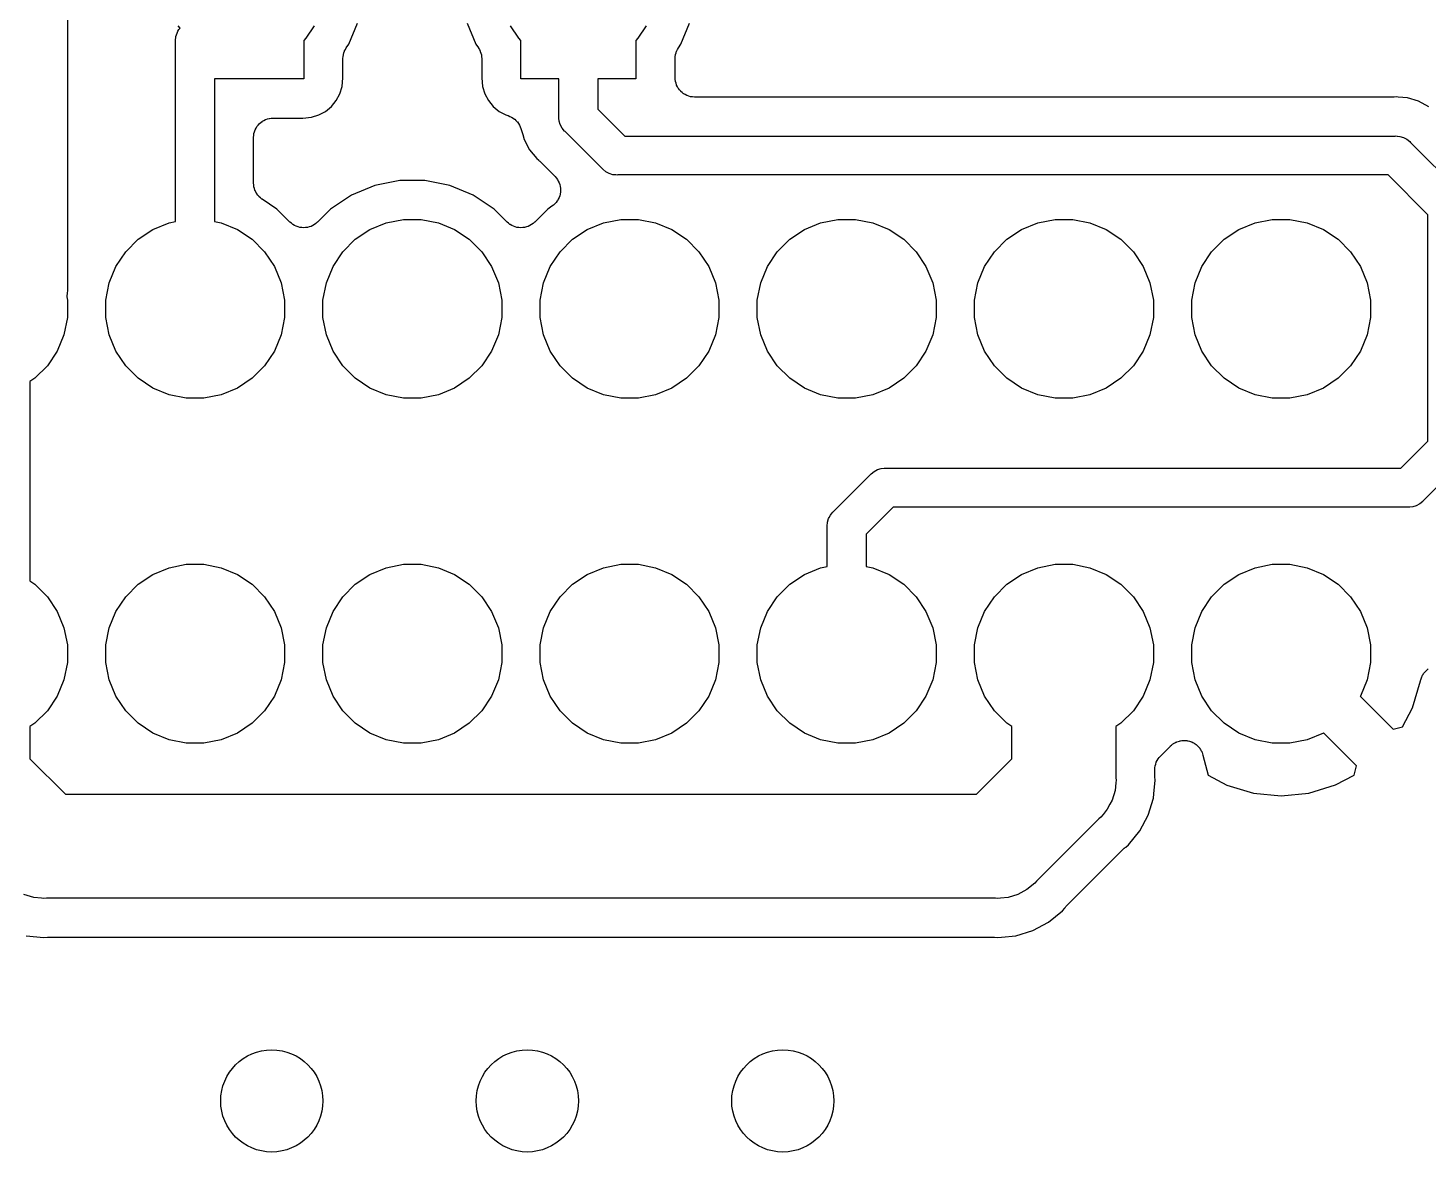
# Model space of a CAD drawing. Extents: x 0.48 to 2.43, y -7.79 to -4.85.
# Drawn here: x 1.3798 to 1.5955, y -7.5709 to -7.3977 of the extents above; entities that cross this region are included whole.
import ezdxf

# ---------------------------------------------------------------- set-up
doc = ezdxf.new("R2010")
doc.units = 0
doc.header["$MEASUREMENT"] = 0
doc.layers.add('BLACK', color=7, linetype='CONTINUOUS')

msp = doc.modelspace()

# ---------------------------------------------------------------- linework, layer by layer
at = {"layer": 'BLACK', "linetype": 'CONTINUOUS'}
for p, q in [((1.38583, -7.37215), (1.38583, -7.43803)), ((1.40256, -7.399), (1.40273, -7.39845)), ((1.40273, -7.39845), (1.40287, -7.39818)), ((1.40287, -7.39818), (1.40301, -7.39793)), ((1.40318, -7.39772), (1.40292, -7.39733)), ((1.40301, -7.39793), (1.40318, -7.39772)), ((1.42385, -7.39733), (1.42256, -7.39926)), ((1.42917, -7.40017), (1.43051, -7.39693)), ((1.44744, -7.39693), (1.44878, -7.40017)), ((1.45539, -7.39926), (1.4541, -7.39733)), ((1.47503, -7.39733), (1.47374, -7.39926)), ((1.48035, -7.40017), (1.48169, -7.39693)), ((1.4025, -7.39961), (1.40256, -7.39902)), ((1.40251, -7.39975), (1.4025, -7.39961)), ((1.40251, -7.42749), (1.40251, -7.39975)), ((1.40256, -7.39902), (1.40256, -7.399)), ((1.42256, -7.39926), (1.42224, -7.39958)), ((1.42224, -7.39958), (1.42224, -7.40551)), ((1.42853, -7.40122), (1.42866, -7.40098)), ((1.42866, -7.40098), (1.42879, -7.40073)), ((1.42879, -7.40073), (1.42917, -7.40017)), ((1.44878, -7.40017), (1.44916, -7.40073)), ((1.44916, -7.40073), (1.44916, -7.40074)), ((1.44916, -7.40074), (1.44916, -7.40074)), ((1.44916, -7.40074), (1.44916, -7.40074)), ((1.44916, -7.40074), (1.44918, -7.40077)), ((1.44918, -7.40077), (1.44931, -7.40101)), ((1.44931, -7.40101), (1.44944, -7.40126)), ((1.45571, -7.39958), (1.45539, -7.39926)), ((1.45571, -7.40551), (1.45571, -7.39958)), ((1.47374, -7.39926), (1.47343, -7.39958)), ((1.47343, -7.39958), (1.47343, -7.40551)), ((1.47971, -7.40122), (1.47984, -7.40098)), ((1.47984, -7.40098), (1.47997, -7.40073)), ((1.47997, -7.40073), (1.48035, -7.40017)), ((1.42829, -7.40236), (1.42832, -7.40208)), ((1.42829, -7.40239), (1.42829, -7.40236)), ((1.42829, -7.4024), (1.42829, -7.40239)), ((1.42829, -7.40239), (1.42829, -7.40239)), ((1.42829, -7.40239), (1.42829, -7.40239)), ((1.42829, -7.40536), (1.42829, -7.4024)), ((1.42832, -7.40208), (1.42835, -7.40181)), ((1.42835, -7.40178), (1.42844, -7.40151)), ((1.42835, -7.40179), (1.42835, -7.40178)), ((1.42835, -7.40181), (1.42835, -7.40179)), ((1.42844, -7.40151), (1.42852, -7.40125)), ((1.42852, -7.40125), (1.42853, -7.40123)), ((1.42853, -7.40123), (1.42853, -7.40122)), ((1.44944, -7.40126), (1.44944, -7.40127)), ((1.44944, -7.40127), (1.44945, -7.40129)), ((1.44945, -7.40129), (1.44953, -7.40155)), ((1.44953, -7.40155), (1.44961, -7.40182)), ((1.44961, -7.40182), (1.44961, -7.40183)), ((1.44961, -7.40183), (1.44961, -7.40185)), ((1.44961, -7.40185), (1.44964, -7.40212)), ((1.44964, -7.40212), (1.44967, -7.4024)), ((1.44967, -7.4024), (1.44967, -7.40536)), ((1.47947, -7.40236), (1.4795, -7.40208)), ((1.47947, -7.40239), (1.47947, -7.40236)), ((1.47947, -7.4024), (1.47947, -7.40239)), ((1.47947, -7.40239), (1.47947, -7.40239)), ((1.47947, -7.40239), (1.47947, -7.40239)), ((1.47947, -7.40532), (1.47947, -7.4024)), ((1.4795, -7.40208), (1.47953, -7.40181)), ((1.47953, -7.40178), (1.47962, -7.40151)), ((1.47953, -7.40179), (1.47953, -7.40178)), ((1.47953, -7.40181), (1.47953, -7.40179)), ((1.47962, -7.40151), (1.4797, -7.40125)), ((1.4797, -7.40125), (1.47971, -7.40123)), ((1.47971, -7.40123), (1.47971, -7.40122)), ((1.4795, -7.4056), (1.47947, -7.40532)), ((1.42224, -7.40551), (1.40851, -7.40551)), ((1.40851, -7.40551), (1.40851, -7.42749)), ((1.42781, -7.40782), (1.42816, -7.40669)), ((1.42816, -7.40669), (1.42829, -7.40536)), ((1.44967, -7.40536), (1.4498, -7.40669)), ((1.4498, -7.40669), (1.45014, -7.40782)), ((1.46157, -7.40551), (1.45571, -7.40551)), ((1.46157, -7.41127), (1.46157, -7.40551)), ((1.47343, -7.40551), (1.46757, -7.40551)), ((1.46757, -7.40551), (1.46757, -7.41017)), ((1.47952, -7.40588), (1.4795, -7.4056)), ((1.47952, -7.40589), (1.47952, -7.40588)), ((1.47953, -7.40591), (1.47952, -7.40589)), ((1.47961, -7.40618), (1.47953, -7.40591)), ((1.47969, -7.40645), (1.47961, -7.40618)), ((1.47969, -7.40646), (1.47969, -7.40645)), ((1.4797, -7.40647), (1.47969, -7.40646)), ((1.47983, -7.40672), (1.4797, -7.40647)), ((1.47996, -7.40697), (1.47983, -7.40672)), ((1.47997, -7.40698), (1.47996, -7.40697)), ((1.47996, -7.40697), (1.47996, -7.40697)), ((1.48015, -7.4072), (1.47997, -7.40698)), ((1.48033, -7.40742), (1.48015, -7.4072)), ((1.48033, -7.40743), (1.48033, -7.40742)), ((1.48034, -7.40744), (1.48033, -7.40743)), ((1.48056, -7.40762), (1.48034, -7.40744)), ((1.42651, -7.40977), (1.42726, -7.40886)), ((1.42726, -7.40886), (1.42781, -7.40782)), ((1.45014, -7.40782), (1.4507, -7.40886)), ((1.4507, -7.40886), (1.45145, -7.40977)), ((1.48077, -7.4078), (1.48056, -7.40762)), ((1.48078, -7.4078), (1.48077, -7.4078)), ((1.48079, -7.40781), (1.48078, -7.4078)), ((1.48104, -7.40794), (1.48079, -7.40781)), ((1.48129, -7.40808), (1.48104, -7.40794)), ((1.4813, -7.40808), (1.48129, -7.40808)), ((1.48131, -7.40809), (1.4813, -7.40808)), ((1.48158, -7.40817), (1.48131, -7.40809)), ((1.48184, -7.40826), (1.48158, -7.40817)), ((1.48186, -7.40826), (1.48184, -7.40826)), ((1.48187, -7.40826), (1.48186, -7.40826)), ((1.48215, -7.40829), (1.48187, -7.40826)), ((1.48243, -7.40832), (1.48215, -7.40829)), ((1.48245, -7.40832), (1.48243, -7.40832)), ((1.48247, -7.40832), (1.48245, -7.40832)), ((1.48245, -7.40832), (1.48245, -7.40832)), ((1.48245, -7.40832), (1.48245, -7.40832)), ((1.58996, -7.40832), (1.48247, -7.40832)), ((1.59009, -7.40831), (1.58996, -7.40832)), ((1.59021, -7.40831), (1.59009, -7.40831)), ((1.59026, -7.40831), (1.59021, -7.40831)), ((1.59055, -7.40828), (1.59026, -7.40831)), ((1.59085, -7.40831), (1.59055, -7.40828)), ((1.59232, -7.40845), (1.59085, -7.40831)), ((1.59085, -7.40831), (1.59085, -7.40831)), ((1.59401, -7.40897), (1.59232, -7.40845)), ((1.59558, -7.4098), (1.59401, -7.40897)), ((1.41612, -7.41192), (1.41637, -7.41178)), ((1.41637, -7.41178), (1.41638, -7.41178)), ((1.41638, -7.41178), (1.41639, -7.41177)), ((1.41639, -7.41177), (1.41666, -7.41169)), ((1.41666, -7.41169), (1.41693, -7.41161)), ((1.41693, -7.41161), (1.41694, -7.41161)), ((1.41694, -7.41161), (1.41695, -7.41161)), ((1.41695, -7.41161), (1.41723, -7.41158)), ((1.41723, -7.41158), (1.41751, -7.41156)), ((1.41751, -7.41156), (1.4221, -7.41156)), ((1.4221, -7.41156), (1.42342, -7.41142)), ((1.42342, -7.41142), (1.42455, -7.41108)), ((1.42455, -7.41108), (1.42559, -7.41052)), ((1.42559, -7.41052), (1.42651, -7.40977)), ((1.45145, -7.40977), (1.45236, -7.41052)), ((1.45236, -7.41052), (1.4534, -7.41108)), ((1.4534, -7.41108), (1.45369, -7.41117)), ((1.45369, -7.41117), (1.45371, -7.41117)), ((1.45371, -7.41117), (1.45371, -7.41117)), ((1.45371, -7.41117), (1.45371, -7.41117)), ((1.45371, -7.41117), (1.45373, -7.41118)), ((1.45373, -7.41118), (1.45399, -7.41129)), ((1.45399, -7.41129), (1.45425, -7.4114)), ((1.45425, -7.4114), (1.45426, -7.41141)), ((1.45426, -7.41141), (1.45427, -7.41141)), ((1.45427, -7.41141), (1.4545, -7.41157)), ((1.4545, -7.41157), (1.45473, -7.41173)), ((1.45473, -7.41173), (1.45474, -7.41174)), ((1.45474, -7.41174), (1.45475, -7.41175)), ((1.45475, -7.41175), (1.45495, -7.41194)), ((1.46155, -7.41142), (1.46157, -7.41127)), ((1.46157, -7.41156), (1.46155, -7.41142)), ((1.46161, -7.41201), (1.46157, -7.41156)), ((1.46157, -7.41156), (1.46157, -7.41156)), ((1.46757, -7.41017), (1.47172, -7.41432)), ((1.41454, -7.41423), (1.41457, -7.41395)), ((1.41457, -7.41395), (1.41458, -7.41394)), ((1.41458, -7.41393), (1.41466, -7.41366)), ((1.41458, -7.41394), (1.41458, -7.41393)), ((1.41466, -7.41366), (1.41475, -7.41339)), ((1.41475, -7.41337), (1.41489, -7.41313)), ((1.41475, -7.41338), (1.41475, -7.41337)), ((1.41475, -7.41339), (1.41475, -7.41338)), ((1.41489, -7.41313), (1.41502, -7.41288)), ((1.41502, -7.41288), (1.41503, -7.41287)), ((1.41503, -7.41287), (1.41504, -7.41286)), ((1.41504, -7.41286), (1.41522, -7.41264)), ((1.41522, -7.41264), (1.4154, -7.41243)), ((1.4154, -7.41243), (1.41541, -7.41242)), ((1.41541, -7.41241), (1.41563, -7.41224)), ((1.41541, -7.41242), (1.41541, -7.41241)), ((1.41563, -7.41224), (1.41585, -7.41206)), ((1.41585, -7.41206), (1.41586, -7.41205)), ((1.41586, -7.41205), (1.41587, -7.41205)), ((1.41587, -7.41205), (1.41612, -7.41192)), ((1.45495, -7.41194), (1.45515, -7.41214)), ((1.45515, -7.41214), (1.45515, -7.41215)), ((1.45515, -7.41215), (1.45516, -7.41216)), ((1.45516, -7.41216), (1.45531, -7.4124)), ((1.45531, -7.4124), (1.45547, -7.41263)), ((1.45547, -7.41263), (1.45548, -7.41264)), ((1.45548, -7.41264), (1.45548, -7.41266)), ((1.45548, -7.41266), (1.45559, -7.41291)), ((1.45559, -7.41291), (1.45569, -7.41317)), ((1.45569, -7.41317), (1.45598, -7.4141)), ((1.46178, -7.41257), (1.46161, -7.41201)), ((1.46206, -7.41309), (1.46178, -7.41257)), ((1.46244, -7.41355), (1.46206, -7.41309)), ((1.46255, -7.41364), (1.46244, -7.41355)), ((1.46825, -7.41934), (1.46255, -7.41364)), ((1.41451, -7.41451), (1.41454, -7.41423)), ((1.41451, -7.41453), (1.41451, -7.41451)), ((1.41451, -7.41456), (1.41451, -7.41453)), ((1.41451, -7.41453), (1.41451, -7.41453)), ((1.41451, -7.41453), (1.41451, -7.41453)), ((1.41451, -7.42157), (1.41451, -7.41456)), ((1.45598, -7.4141), (1.45621, -7.41488)), ((1.45621, -7.41488), (1.45705, -7.41644)), ((1.47172, -7.41432), (1.5904, -7.41432)), ((1.5904, -7.41432), (1.59055, -7.41431)), ((1.59055, -7.41431), (1.5907, -7.41432)), ((1.5907, -7.41432), (1.5907, -7.41432)), ((1.5907, -7.41432), (1.59114, -7.41437)), ((1.59114, -7.41437), (1.5917, -7.41454)), ((1.5917, -7.41454), (1.59223, -7.41482)), ((1.59223, -7.41482), (1.59268, -7.41519)), ((1.59268, -7.41519), (1.59278, -7.41531)), ((1.59278, -7.41531), (1.60044, -7.42297)), ((1.45705, -7.41644), (1.45817, -7.41781)), ((1.45817, -7.41781), (1.4584, -7.418)), ((1.4584, -7.418), (1.45843, -7.41803)), ((1.45843, -7.41803), (1.45852, -7.41812)), ((1.45852, -7.41812), (1.45862, -7.4182)), ((1.45862, -7.4182), (1.46095, -7.42052)), ((1.46834, -7.41945), (1.46825, -7.41934)), ((1.4688, -7.41983), (1.46834, -7.41945)), ((1.46932, -7.42011), (1.4688, -7.41983)), ((1.46988, -7.42028), (1.46932, -7.42011)), ((1.47033, -7.42032), (1.46988, -7.42028)), ((1.47047, -7.42034), (1.47033, -7.42032)), ((1.47033, -7.42032), (1.47033, -7.42032)), ((1.47062, -7.42032), (1.47047, -7.42034)), ((1.58931, -7.42032), (1.47062, -7.42032)), ((1.59543, -7.42644), (1.58931, -7.42032)), ((1.41454, -7.42185), (1.41451, -7.42157)), ((1.41456, -7.42212), (1.41454, -7.42185)), ((1.41457, -7.42213), (1.41456, -7.42212)), ((1.41457, -7.42215), (1.41457, -7.42213)), ((1.41465, -7.42242), (1.41457, -7.42215)), ((1.41473, -7.42268), (1.41465, -7.42242)), ((1.43321, -7.42193), (1.42961, -7.42342)), ((1.43703, -7.42117), (1.43321, -7.42193)), ((1.44092, -7.42117), (1.43703, -7.42117)), ((1.44475, -7.42193), (1.44092, -7.42117)), ((1.44835, -7.42342), (1.44475, -7.42193)), ((1.46095, -7.42052), (1.46096, -7.42054)), ((1.46096, -7.42054), (1.46096, -7.42054)), ((1.46096, -7.42054), (1.46096, -7.42054)), ((1.46096, -7.42054), (1.46098, -7.42055)), ((1.46098, -7.42055), (1.46116, -7.42078)), ((1.46116, -7.42078), (1.46133, -7.421)), ((1.46133, -7.421), (1.46134, -7.421)), ((1.46134, -7.421), (1.46134, -7.42101)), ((1.46134, -7.42101), (1.46147, -7.42126)), ((1.46147, -7.42126), (1.4616, -7.42151)), ((1.4616, -7.42151), (1.46161, -7.42152)), ((1.46161, -7.42152), (1.46161, -7.42153)), ((1.46161, -7.42153), (1.46169, -7.4218)), ((1.46169, -7.4218), (1.46177, -7.42208)), ((1.46177, -7.42208), (1.46177, -7.42209)), ((1.46177, -7.42209), (1.46177, -7.42209)), ((1.46177, -7.42209), (1.4618, -7.42237)), ((1.4618, -7.42237), (1.46183, -7.42266)), ((1.41473, -7.4227), (1.41473, -7.42268)), ((1.41474, -7.42271), (1.41473, -7.4227)), ((1.41487, -7.42296), (1.41474, -7.42271)), ((1.415, -7.4232), (1.41487, -7.42296)), ((1.41501, -7.42321), (1.415, -7.4232)), ((1.41501, -7.42323), (1.41501, -7.42321)), ((1.41519, -7.42344), (1.41501, -7.42323)), ((1.41536, -7.42366), (1.41519, -7.42344)), ((1.41537, -7.42367), (1.41536, -7.42366)), ((1.41538, -7.42368), (1.41537, -7.42367)), ((1.4156, -7.42386), (1.41538, -7.42368)), ((1.41581, -7.42404), (1.4156, -7.42386)), ((1.41583, -7.42405), (1.41581, -7.42404)), ((1.41585, -7.42406), (1.41583, -7.42405)), ((1.41583, -7.42405), (1.41583, -7.42405)), ((1.41583, -7.42405), (1.41583, -7.42405)), ((1.41812, -7.42558), (1.41585, -7.42406)), ((1.42961, -7.42342), (1.42637, -7.42558)), ((1.45159, -7.42558), (1.44835, -7.42342)), ((1.46113, -7.42455), (1.46094, -7.42477)), ((1.46131, -7.42433), (1.46113, -7.42455)), ((1.46132, -7.42432), (1.46131, -7.42432)), ((1.46131, -7.42432), (1.46131, -7.42433)), ((1.46145, -7.42406), (1.46132, -7.42432)), ((1.46159, -7.42382), (1.46145, -7.42406)), ((1.46168, -7.42352), (1.46159, -7.4238)), ((1.46159, -7.4238), (1.46159, -7.42381)), ((1.46159, -7.42381), (1.46159, -7.42382)), ((1.46176, -7.42326), (1.46168, -7.42352)), ((1.46177, -7.42324), (1.46176, -7.42325)), ((1.46176, -7.42325), (1.46176, -7.42326)), ((1.46179, -7.42295), (1.46177, -7.42324)), ((1.46182, -7.42268), (1.46179, -7.42295)), ((1.46183, -7.42266), (1.46182, -7.42267)), ((1.46182, -7.42267), (1.46182, -7.42268)), ((1.42012, -7.42758), (1.41812, -7.42558)), ((1.42637, -7.42558), (1.42437, -7.42758)), ((1.45359, -7.42758), (1.45159, -7.42558)), ((1.45983, -7.42558), (1.45783, -7.42758)), ((1.46049, -7.42514), (1.45983, -7.42558)), ((1.46071, -7.42496), (1.46049, -7.42514)), ((1.46093, -7.42478), (1.46071, -7.42496)), ((1.46094, -7.42477), (1.46093, -7.42478)), ((1.46094, -7.42477), (1.46094, -7.42477)), ((1.59543, -7.46136), (1.59543, -7.42644)), ((1.39673, -7.43024), (1.39898, -7.42873)), ((1.39898, -7.42873), (1.40149, -7.42769)), ((1.40149, -7.42769), (1.40251, -7.42749)), ((1.40851, -7.42749), (1.40953, -7.42769)), ((1.40953, -7.42769), (1.41204, -7.42873)), ((1.41204, -7.42873), (1.4143, -7.43024)), ((1.42034, -7.42776), (1.42012, -7.42758)), ((1.42056, -7.42794), (1.42034, -7.42776)), ((1.42057, -7.42795), (1.42056, -7.42794)), ((1.42058, -7.42795), (1.42057, -7.42795)), ((1.42083, -7.42809), (1.42058, -7.42795)), ((1.42107, -7.42822), (1.42083, -7.42809)), ((1.42108, -7.42823), (1.42107, -7.42822)), ((1.42109, -7.42823), (1.42108, -7.42823)), ((1.42137, -7.42832), (1.42109, -7.42823)), ((1.42163, -7.4284), (1.42137, -7.42832)), ((1.42164, -7.4284), (1.42163, -7.4284)), ((1.42165, -7.4284), (1.42164, -7.4284)), ((1.42193, -7.42843), (1.42165, -7.4284)), ((1.42221, -7.42846), (1.42193, -7.42843)), ((1.42222, -7.42846), (1.42221, -7.42846)), ((1.42223, -7.42846), (1.42222, -7.42846)), ((1.42251, -7.42844), (1.42223, -7.42846)), ((1.4228, -7.42841), (1.42251, -7.42844)), ((1.42281, -7.42841), (1.4228, -7.42841)), ((1.42282, -7.42841), (1.42281, -7.42841)), ((1.42309, -7.42833), (1.42282, -7.42841)), ((1.42336, -7.42825), (1.42309, -7.42833)), ((1.42337, -7.42824), (1.42336, -7.42825)), ((1.42338, -7.42824), (1.42337, -7.42824)), ((1.42363, -7.42811), (1.42338, -7.42824)), ((1.42388, -7.42798), (1.42363, -7.42811)), ((1.42389, -7.42797), (1.42388, -7.42798)), ((1.4239, -7.42797), (1.42389, -7.42797)), ((1.42411, -7.42779), (1.4239, -7.42797)), ((1.42434, -7.42761), (1.42411, -7.42779)), ((1.42435, -7.4276), (1.42434, -7.42761)), ((1.42437, -7.42758), (1.42435, -7.4276)), ((1.42435, -7.4276), (1.42435, -7.4276)), ((1.42435, -7.4276), (1.42435, -7.4276)), ((1.43019, -7.43024), (1.43245, -7.42873)), ((1.43245, -7.42873), (1.43496, -7.42769)), ((1.43496, -7.42769), (1.43762, -7.42717)), ((1.43762, -7.42717), (1.44033, -7.42717)), ((1.44033, -7.42717), (1.443, -7.42769)), ((1.443, -7.42769), (1.4455, -7.42873)), ((1.4455, -7.42873), (1.44776, -7.43024)), ((1.45381, -7.42776), (1.45359, -7.42758)), ((1.45402, -7.42794), (1.45381, -7.42776)), ((1.45403, -7.42795), (1.45402, -7.42794)), ((1.45404, -7.42795), (1.45403, -7.42795)), ((1.45429, -7.42809), (1.45404, -7.42795)), ((1.45454, -7.42822), (1.45429, -7.42809)), ((1.45455, -7.42823), (1.45454, -7.42822)), ((1.45456, -7.42823), (1.45455, -7.42823)), ((1.45483, -7.42832), (1.45456, -7.42823)), ((1.4551, -7.4284), (1.45483, -7.42832)), ((1.45511, -7.4284), (1.4551, -7.4284)), ((1.45512, -7.4284), (1.45511, -7.4284)), ((1.4554, -7.42843), (1.45512, -7.4284)), ((1.45568, -7.42846), (1.4554, -7.42843)), ((1.45569, -7.42846), (1.45568, -7.42846)), ((1.4557, -7.42846), (1.45569, -7.42846)), ((1.45598, -7.42844), (1.4557, -7.42846)), ((1.45626, -7.42841), (1.45598, -7.42844)), ((1.45627, -7.42841), (1.45626, -7.42841)), ((1.45628, -7.42841), (1.45627, -7.42841)), ((1.45655, -7.42833), (1.45628, -7.42841)), ((1.45682, -7.42825), (1.45655, -7.42833)), ((1.45683, -7.42824), (1.45682, -7.42825)), ((1.45684, -7.42824), (1.45683, -7.42824)), ((1.45709, -7.42811), (1.45684, -7.42824)), ((1.45734, -7.42798), (1.45709, -7.42811)), ((1.45735, -7.42797), (1.45734, -7.42798)), ((1.45736, -7.42797), (1.45735, -7.42797)), ((1.45758, -7.42779), (1.45736, -7.42797)), ((1.4578, -7.42761), (1.45758, -7.42779)), ((1.45781, -7.4276), (1.4578, -7.42761)), ((1.45782, -7.4276), (1.45781, -7.4276)), ((1.45783, -7.42758), (1.45782, -7.4276)), ((1.45782, -7.4276), (1.45782, -7.4276)), ((1.46366, -7.43024), (1.46591, -7.42873)), ((1.46591, -7.42873), (1.46842, -7.42769)), ((1.46842, -7.42769), (1.47108, -7.42717)), ((1.47108, -7.42717), (1.4738, -7.42717)), ((1.4738, -7.42717), (1.47646, -7.42769)), ((1.47646, -7.42769), (1.47897, -7.42873)), ((1.47897, -7.42873), (1.48122, -7.43024)), ((1.49712, -7.43024), (1.49938, -7.42873)), ((1.49938, -7.42873), (1.50189, -7.42769)), ((1.50189, -7.42769), (1.50455, -7.42717)), ((1.50455, -7.42717), (1.50726, -7.42717)), ((1.50726, -7.42717), (1.50992, -7.42769)), ((1.50992, -7.42769), (1.51243, -7.42873)), ((1.51243, -7.42873), (1.51469, -7.43024)), ((1.53059, -7.43024), (1.53284, -7.42873)), ((1.53284, -7.42873), (1.53535, -7.42769)), ((1.53535, -7.42769), (1.53801, -7.42717)), ((1.53801, -7.42717), (1.54073, -7.42717)), ((1.54073, -7.42717), (1.54339, -7.42769)), ((1.54339, -7.42769), (1.5459, -7.42873)), ((1.5459, -7.42873), (1.54815, -7.43024)), ((1.56405, -7.43024), (1.56631, -7.42873)), ((1.56631, -7.42873), (1.56882, -7.42769)), ((1.56882, -7.42769), (1.57148, -7.42717)), ((1.57148, -7.42717), (1.57419, -7.42717)), ((1.57419, -7.42717), (1.57685, -7.42769)), ((1.57685, -7.42769), (1.57936, -7.42873)), ((1.57936, -7.42873), (1.58162, -7.43024)), ((1.39481, -7.43216), (1.39673, -7.43024)), ((1.4143, -7.43024), (1.41622, -7.43216)), ((1.42827, -7.43216), (1.43019, -7.43024)), ((1.44776, -7.43024), (1.44968, -7.43216)), ((1.46174, -7.43216), (1.46366, -7.43024)), ((1.48122, -7.43024), (1.48314, -7.43216)), ((1.4952, -7.43216), (1.49712, -7.43024)), ((1.51469, -7.43024), (1.51661, -7.43216)), ((1.52867, -7.43216), (1.53059, -7.43024)), ((1.54815, -7.43024), (1.55007, -7.43216)), ((1.56213, -7.43216), (1.56405, -7.43024)), ((1.58162, -7.43024), (1.58354, -7.43216)), ((1.3933, -7.43442), (1.39481, -7.43216)), ((1.41622, -7.43216), (1.41772, -7.43442)), ((1.42677, -7.43442), (1.42827, -7.43216)), ((1.44968, -7.43216), (1.45119, -7.43442)), ((1.46023, -7.43442), (1.46174, -7.43216)), ((1.48314, -7.43216), (1.48465, -7.43442)), ((1.49369, -7.43442), (1.4952, -7.43216)), ((1.51661, -7.43216), (1.51812, -7.43442)), ((1.52716, -7.43442), (1.52867, -7.43216)), ((1.55007, -7.43216), (1.55158, -7.43442)), ((1.56062, -7.43442), (1.56213, -7.43216)), ((1.58354, -7.43216), (1.58505, -7.43442)), ((1.39226, -7.43693), (1.3933, -7.43442)), ((1.41772, -7.43442), (1.41876, -7.43693)), ((1.42573, -7.43693), (1.42677, -7.43442)), ((1.45119, -7.43442), (1.45223, -7.43693)), ((1.45919, -7.43693), (1.46023, -7.43442)), ((1.48465, -7.43442), (1.48569, -7.43693)), ((1.49266, -7.43693), (1.49369, -7.43442)), ((1.51812, -7.43442), (1.51916, -7.43693)), ((1.52612, -7.43693), (1.52716, -7.43442)), ((1.55158, -7.43442), (1.55262, -7.43693)), ((1.55958, -7.43693), (1.56062, -7.43442)), ((1.58505, -7.43442), (1.58608, -7.43693)), ((1.39173, -7.43959), (1.39226, -7.43693)), ((1.41876, -7.43693), (1.41929, -7.43959)), ((1.4252, -7.43959), (1.42573, -7.43693)), ((1.45223, -7.43693), (1.45276, -7.43959)), ((1.45866, -7.43959), (1.45919, -7.43693)), ((1.48569, -7.43693), (1.48622, -7.43959)), ((1.49213, -7.43959), (1.49266, -7.43693)), ((1.51916, -7.43693), (1.51969, -7.43959)), ((1.52559, -7.43959), (1.52612, -7.43693)), ((1.55262, -7.43693), (1.55315, -7.43959)), ((1.55906, -7.43959), (1.55958, -7.43693)), ((1.58608, -7.43693), (1.58661, -7.43959)), ((1.38578, -7.43855), (1.38573, -7.43899)), ((1.38573, -7.43899), (1.38573, -7.43904)), ((1.38573, -7.43904), (1.38573, -7.43908)), ((1.38573, -7.43908), (1.38583, -7.43959)), ((1.38583, -7.4381), (1.38578, -7.43855)), ((1.38583, -7.43803), (1.38583, -7.43803)), ((1.38583, -7.43803), (1.38583, -7.43803)), ((1.38583, -7.43803), (1.38583, -7.43803)), ((1.38583, -7.43803), (1.38583, -7.4381)), ((1.38583, -7.43959), (1.38583, -7.4423)), ((1.39173, -7.4423), (1.39173, -7.43959)), ((1.41929, -7.43959), (1.41929, -7.4423)), ((1.4252, -7.4423), (1.4252, -7.43959)), ((1.45276, -7.43959), (1.45276, -7.4423)), ((1.45866, -7.4423), (1.45866, -7.43959)), ((1.48622, -7.43959), (1.48622, -7.4423)), ((1.49213, -7.4423), (1.49213, -7.43959)), ((1.51969, -7.43959), (1.51969, -7.4423)), ((1.52559, -7.4423), (1.52559, -7.43959)), ((1.55315, -7.43959), (1.55315, -7.4423)), ((1.55906, -7.4423), (1.55906, -7.43959)), ((1.58661, -7.43959), (1.58661, -7.4423)), ((1.38583, -7.4423), (1.3853, -7.44496)), ((1.39226, -7.44496), (1.39173, -7.4423)), ((1.41929, -7.4423), (1.41876, -7.44496)), ((1.42573, -7.44496), (1.4252, -7.4423)), ((1.45276, -7.4423), (1.45223, -7.44496)), ((1.45919, -7.44496), (1.45866, -7.4423)), ((1.48622, -7.4423), (1.48569, -7.44496)), ((1.49266, -7.44496), (1.49213, -7.4423)), ((1.51969, -7.4423), (1.51916, -7.44496)), ((1.52612, -7.44496), (1.52559, -7.4423)), ((1.55315, -7.4423), (1.55262, -7.44496)), ((1.55958, -7.44496), (1.55906, -7.4423)), ((1.58661, -7.4423), (1.58608, -7.44496)), ((1.3853, -7.44496), (1.38426, -7.44747)), ((1.3933, -7.44747), (1.39226, -7.44496)), ((1.41876, -7.44496), (1.41772, -7.44747)), ((1.42677, -7.44747), (1.42573, -7.44496)), ((1.45223, -7.44496), (1.45119, -7.44747)), ((1.46023, -7.44747), (1.45919, -7.44496)), ((1.48569, -7.44496), (1.48465, -7.44747)), ((1.49369, -7.44747), (1.49266, -7.44496)), ((1.51916, -7.44496), (1.51812, -7.44747)), ((1.52716, -7.44747), (1.52612, -7.44496)), ((1.55262, -7.44496), (1.55158, -7.44747)), ((1.56062, -7.44747), (1.55958, -7.44496)), ((1.58608, -7.44496), (1.58505, -7.44747)), ((1.38426, -7.44747), (1.38275, -7.44973)), ((1.39481, -7.44973), (1.3933, -7.44747)), ((1.41772, -7.44747), (1.41622, -7.44973)), ((1.42827, -7.44973), (1.42677, -7.44747)), ((1.45119, -7.44747), (1.44968, -7.44973)), ((1.46174, -7.44973), (1.46023, -7.44747)), ((1.48465, -7.44747), (1.48314, -7.44973)), ((1.4952, -7.44973), (1.49369, -7.44747)), ((1.51812, -7.44747), (1.51661, -7.44973)), ((1.52867, -7.44973), (1.52716, -7.44747)), ((1.55158, -7.44747), (1.55007, -7.44973)), ((1.56213, -7.44973), (1.56062, -7.44747)), ((1.58505, -7.44747), (1.58354, -7.44973)), ((1.38275, -7.44973), (1.38083, -7.45165)), ((1.39673, -7.45165), (1.39481, -7.44973)), ((1.41622, -7.44973), (1.4143, -7.45165)), ((1.43019, -7.45165), (1.42827, -7.44973)), ((1.44968, -7.44973), (1.44776, -7.45165)), ((1.46366, -7.45165), (1.46174, -7.44973)), ((1.48314, -7.44973), (1.48122, -7.45165)), ((1.49712, -7.45165), (1.4952, -7.44973)), ((1.51661, -7.44973), (1.51469, -7.45165)), ((1.53059, -7.45165), (1.52867, -7.44973)), ((1.55007, -7.44973), (1.54815, -7.45165)), ((1.56405, -7.45165), (1.56213, -7.44973)), ((1.58354, -7.44973), (1.58162, -7.45165)), ((1.38083, -7.45165), (1.38005, -7.45217)), ((1.38005, -7.45217), (1.38005, -7.48287)), ((1.39898, -7.45316), (1.39673, -7.45165)), ((1.4143, -7.45165), (1.41204, -7.45316)), ((1.43245, -7.45316), (1.43019, -7.45165)), ((1.44776, -7.45165), (1.4455, -7.45316)), ((1.46591, -7.45316), (1.46366, -7.45165)), ((1.48122, -7.45165), (1.47897, -7.45316)), ((1.49938, -7.45316), (1.49712, -7.45165)), ((1.51469, -7.45165), (1.51243, -7.45316)), ((1.53284, -7.45316), (1.53059, -7.45165)), ((1.54815, -7.45165), (1.5459, -7.45316)), ((1.56631, -7.45316), (1.56405, -7.45165)), ((1.58162, -7.45165), (1.57936, -7.45316)), ((1.40149, -7.45419), (1.39898, -7.45316)), ((1.40415, -7.45472), (1.40149, -7.45419)), ((1.40687, -7.45472), (1.40415, -7.45472)), ((1.40953, -7.45419), (1.40687, -7.45472)), ((1.41204, -7.45316), (1.40953, -7.45419)), ((1.43496, -7.45419), (1.43245, -7.45316)), ((1.43762, -7.45472), (1.43496, -7.45419)), ((1.44033, -7.45472), (1.43762, -7.45472)), ((1.443, -7.45419), (1.44033, -7.45472)), ((1.4455, -7.45316), (1.443, -7.45419)), ((1.46842, -7.45419), (1.46591, -7.45316)), ((1.47108, -7.45472), (1.46842, -7.45419)), ((1.4738, -7.45472), (1.47108, -7.45472)), ((1.47646, -7.45419), (1.4738, -7.45472)), ((1.47897, -7.45316), (1.47646, -7.45419)), ((1.50189, -7.45419), (1.49938, -7.45316)), ((1.50455, -7.45472), (1.50189, -7.45419)), ((1.50726, -7.45472), (1.50455, -7.45472)), ((1.50992, -7.45419), (1.50726, -7.45472)), ((1.51243, -7.45316), (1.50992, -7.45419)), ((1.53535, -7.45419), (1.53284, -7.45316)), ((1.53801, -7.45472), (1.53535, -7.45419)), ((1.54073, -7.45472), (1.53801, -7.45472)), ((1.54339, -7.45419), (1.54073, -7.45472)), ((1.5459, -7.45316), (1.54339, -7.45419)), ((1.56882, -7.45419), (1.56631, -7.45316)), ((1.57148, -7.45472), (1.56882, -7.45419)), ((1.57419, -7.45472), (1.57148, -7.45472)), ((1.57685, -7.45419), (1.57419, -7.45472)), ((1.57936, -7.45316), (1.57685, -7.45419)), ((1.59128, -7.4655), (1.59543, -7.46136)), ((1.51014, -7.466), (1.51066, -7.46572)), ((1.51066, -7.46572), (1.51122, -7.46555)), ((1.51122, -7.46555), (1.51166, -7.4655)), ((1.51166, -7.4655), (1.51181, -7.46549)), ((1.51166, -7.4655), (1.51166, -7.4655)), ((1.51181, -7.46549), (1.51196, -7.4655)), ((1.51196, -7.4655), (1.59128, -7.4655)), ((1.60044, -7.46482), (1.59475, -7.47052)), ((1.50389, -7.47218), (1.50959, -7.46649)), ((1.50959, -7.46649), (1.50968, -7.46637)), ((1.50968, -7.46637), (1.51014, -7.466)), ((1.50377, -7.47228), (1.50389, -7.47218)), ((1.51305, -7.4715), (1.50891, -7.47565)), ((1.59237, -7.4715), (1.51305, -7.4715)), ((1.59252, -7.47152), (1.59237, -7.4715)), ((1.59267, -7.4715), (1.59252, -7.47152)), ((1.59311, -7.47146), (1.59267, -7.4715)), ((1.59267, -7.4715), (1.59267, -7.4715)), ((1.59367, -7.47129), (1.59311, -7.47146)), ((1.59419, -7.47101), (1.59367, -7.47129)), ((1.59465, -7.47064), (1.59419, -7.47101)), ((1.59475, -7.47052), (1.59465, -7.47064)), ((1.50289, -7.47441), (1.50295, -7.47382)), ((1.50295, -7.47382), (1.50312, -7.47326)), ((1.50295, -7.47382), (1.50295, -7.47382)), ((1.50312, -7.47326), (1.50319, -7.47312)), ((1.50319, -7.47312), (1.5034, -7.47273)), ((1.5034, -7.47273), (1.50352, -7.47259)), ((1.50352, -7.47259), (1.50377, -7.47228)), ((1.50291, -7.47456), (1.50289, -7.47441)), ((1.50291, -7.48064), (1.50291, -7.47456)), ((1.50891, -7.47565), (1.50891, -7.48064)), ((1.40149, -7.48084), (1.40415, -7.48031)), ((1.40415, -7.48031), (1.40687, -7.48031)), ((1.40687, -7.48031), (1.40953, -7.48084)), ((1.43496, -7.48084), (1.43762, -7.48031)), ((1.43762, -7.48031), (1.44033, -7.48031)), ((1.44033, -7.48031), (1.443, -7.48084)), ((1.46842, -7.48084), (1.47108, -7.48031)), ((1.47108, -7.48031), (1.4738, -7.48031)), ((1.4738, -7.48031), (1.47646, -7.48084)), ((1.50189, -7.48084), (1.50291, -7.48064)), ((1.50891, -7.48064), (1.50992, -7.48084)), ((1.53535, -7.48084), (1.53801, -7.48031)), ((1.53801, -7.48031), (1.54073, -7.48031)), ((1.54073, -7.48031), (1.54339, -7.48084)), ((1.56882, -7.48084), (1.57148, -7.48031)), ((1.57148, -7.48031), (1.57419, -7.48031)), ((1.57419, -7.48031), (1.57685, -7.48084)), ((1.38005, -7.48287), (1.38083, -7.48339)), ((1.39673, -7.48339), (1.39898, -7.48188)), ((1.39898, -7.48188), (1.40149, -7.48084)), ((1.40953, -7.48084), (1.41204, -7.48188)), ((1.41204, -7.48188), (1.4143, -7.48339)), ((1.43019, -7.48339), (1.43245, -7.48188)), ((1.43245, -7.48188), (1.43496, -7.48084)), ((1.443, -7.48084), (1.4455, -7.48188)), ((1.4455, -7.48188), (1.44776, -7.48339)), ((1.46366, -7.48339), (1.46591, -7.48188)), ((1.46591, -7.48188), (1.46842, -7.48084)), ((1.47646, -7.48084), (1.47897, -7.48188)), ((1.47897, -7.48188), (1.48122, -7.48339)), ((1.49712, -7.48339), (1.49938, -7.48188)), ((1.49938, -7.48188), (1.50189, -7.48084)), ((1.50992, -7.48084), (1.51243, -7.48188)), ((1.51243, -7.48188), (1.51469, -7.48339)), ((1.53059, -7.48339), (1.53284, -7.48188)), ((1.53284, -7.48188), (1.53535, -7.48084)), ((1.54339, -7.48084), (1.5459, -7.48188)), ((1.5459, -7.48188), (1.54815, -7.48339)), ((1.56405, -7.48339), (1.56631, -7.48188)), ((1.56631, -7.48188), (1.56882, -7.48084)), ((1.57685, -7.48084), (1.57936, -7.48188)), ((1.57936, -7.48188), (1.58162, -7.48339)), ((1.38083, -7.48339), (1.38275, -7.48531)), ((1.39481, -7.48531), (1.39673, -7.48339)), ((1.4143, -7.48339), (1.41622, -7.48531)), ((1.42827, -7.48531), (1.43019, -7.48339)), ((1.44776, -7.48339), (1.44968, -7.48531)), ((1.46174, -7.48531), (1.46366, -7.48339)), ((1.48122, -7.48339), (1.48314, -7.48531)), ((1.4952, -7.48531), (1.49712, -7.48339)), ((1.51469, -7.48339), (1.51661, -7.48531)), ((1.52867, -7.48531), (1.53059, -7.48339)), ((1.54815, -7.48339), (1.55007, -7.48531)), ((1.56213, -7.48531), (1.56405, -7.48339)), ((1.58162, -7.48339), (1.58354, -7.48531)), ((1.38275, -7.48531), (1.38426, -7.48757)), ((1.3933, -7.48757), (1.39481, -7.48531)), ((1.41622, -7.48531), (1.41772, -7.48757)), ((1.42677, -7.48757), (1.42827, -7.48531)), ((1.44968, -7.48531), (1.45119, -7.48757)), ((1.46023, -7.48757), (1.46174, -7.48531)), ((1.48314, -7.48531), (1.48465, -7.48757)), ((1.49369, -7.48757), (1.4952, -7.48531)), ((1.51661, -7.48531), (1.51812, -7.48757)), ((1.52716, -7.48757), (1.52867, -7.48531)), ((1.55007, -7.48531), (1.55158, -7.48757)), ((1.56062, -7.48757), (1.56213, -7.48531)), ((1.58354, -7.48531), (1.58505, -7.48757)), ((1.38426, -7.48757), (1.3853, -7.49008)), ((1.39226, -7.49008), (1.3933, -7.48757)), ((1.41772, -7.48757), (1.41876, -7.49008)), ((1.42573, -7.49008), (1.42677, -7.48757)), ((1.45119, -7.48757), (1.45223, -7.49008)), ((1.45919, -7.49008), (1.46023, -7.48757)), ((1.48465, -7.48757), (1.48569, -7.49008)), ((1.49266, -7.49008), (1.49369, -7.48757)), ((1.51812, -7.48757), (1.51916, -7.49008)), ((1.52612, -7.49008), (1.52716, -7.48757)), ((1.55158, -7.48757), (1.55262, -7.49008)), ((1.55958, -7.49008), (1.56062, -7.48757)), ((1.58505, -7.48757), (1.58608, -7.49008)), ((1.3853, -7.49008), (1.38583, -7.49274)), ((1.39173, -7.49274), (1.39226, -7.49008)), ((1.41876, -7.49008), (1.41929, -7.49274)), ((1.4252, -7.49274), (1.42573, -7.49008)), ((1.45223, -7.49008), (1.45276, -7.49274)), ((1.45866, -7.49274), (1.45919, -7.49008)), ((1.48569, -7.49008), (1.48622, -7.49274)), ((1.49213, -7.49274), (1.49266, -7.49008)), ((1.51916, -7.49008), (1.51969, -7.49274)), ((1.52559, -7.49274), (1.52612, -7.49008)), ((1.55262, -7.49008), (1.55315, -7.49274)), ((1.55906, -7.49274), (1.55958, -7.49008)), ((1.58608, -7.49008), (1.58661, -7.49274)), ((1.38583, -7.49274), (1.38583, -7.49545)), ((1.39173, -7.49545), (1.39173, -7.49274)), ((1.41929, -7.49274), (1.41929, -7.49545)), ((1.4252, -7.49545), (1.4252, -7.49274)), ((1.45276, -7.49274), (1.45276, -7.49545)), ((1.45866, -7.49545), (1.45866, -7.49274)), ((1.48622, -7.49274), (1.48622, -7.49545)), ((1.49213, -7.49545), (1.49213, -7.49274)), ((1.51969, -7.49274), (1.51969, -7.49545)), ((1.52559, -7.49545), (1.52559, -7.49274)), ((1.55315, -7.49274), (1.55315, -7.49545)), ((1.55906, -7.49545), (1.55906, -7.49274)), ((1.58661, -7.49274), (1.58661, -7.49545)), ((1.38583, -7.49545), (1.3853, -7.49811)), ((1.39226, -7.49811), (1.39173, -7.49545)), ((1.41929, -7.49545), (1.41876, -7.49811)), ((1.42573, -7.49811), (1.4252, -7.49545)), ((1.45276, -7.49545), (1.45223, -7.49811)), ((1.45919, -7.49811), (1.45866, -7.49545)), ((1.48622, -7.49545), (1.48569, -7.49811)), ((1.49266, -7.49811), (1.49213, -7.49545)), ((1.51969, -7.49545), (1.51916, -7.49811)), ((1.52612, -7.49811), (1.52559, -7.49545)), ((1.55315, -7.49545), (1.55262, -7.49811)), ((1.55958, -7.49811), (1.55906, -7.49545)), ((1.58661, -7.49545), (1.58608, -7.49811)), ((1.59438, -7.49809), (1.59441, -7.49795)), ((1.59441, -7.49795), (1.59447, -7.49781)), ((1.59447, -7.49781), (1.59451, -7.49767)), ((1.59451, -7.49767), (1.59458, -7.49754)), ((1.59458, -7.49754), (1.59464, -7.49741)), ((1.59464, -7.49741), (1.59472, -7.49729)), ((1.59472, -7.49729), (1.59479, -7.49716)), ((1.59479, -7.49716), (1.59489, -7.49704)), ((1.59489, -7.49704), (1.59497, -7.49692)), ((1.59497, -7.49692), (1.59507, -7.49682)), ((1.59507, -7.49682), (1.59517, -7.49671)), ((1.59517, -7.49671), (1.59528, -7.49662)), ((1.59528, -7.49662), (1.59539, -7.49651)), ((1.59539, -7.49651), (1.59551, -7.49643)), ((1.3853, -7.49811), (1.38426, -7.50062)), ((1.3933, -7.50062), (1.39226, -7.49811)), ((1.41876, -7.49811), (1.41772, -7.50062)), ((1.42677, -7.50062), (1.42573, -7.49811)), ((1.45223, -7.49811), (1.45119, -7.50062)), ((1.46023, -7.50062), (1.45919, -7.49811)), ((1.48569, -7.49811), (1.48465, -7.50062)), ((1.49369, -7.50062), (1.49266, -7.49811)), ((1.51916, -7.49811), (1.51812, -7.50062)), ((1.52716, -7.50062), (1.52612, -7.49811)), ((1.55262, -7.49811), (1.55158, -7.50062)), ((1.56062, -7.50062), (1.55958, -7.49811)), ((1.58608, -7.49811), (1.58505, -7.50062)), ((1.59306, -7.50245), (1.59433, -7.49825)), ((1.59433, -7.49823), (1.59438, -7.49809)), ((1.59433, -7.49825), (1.59433, -7.49823)), ((1.38426, -7.50062), (1.38275, -7.50288)), ((1.39481, -7.50288), (1.3933, -7.50062)), ((1.41772, -7.50062), (1.41622, -7.50288)), ((1.42827, -7.50288), (1.42677, -7.50062)), ((1.45119, -7.50062), (1.44968, -7.50288)), ((1.46174, -7.50288), (1.46023, -7.50062)), ((1.48465, -7.50062), (1.48314, -7.50288)), ((1.4952, -7.50288), (1.49369, -7.50062)), ((1.51812, -7.50062), (1.51661, -7.50288)), ((1.52867, -7.50288), (1.52716, -7.50062)), ((1.55158, -7.50062), (1.55007, -7.50288)), ((1.56213, -7.50288), (1.56062, -7.50062)), ((1.58505, -7.50062), (1.58503, -7.50064)), ((1.58503, -7.50064), (1.5901, -7.5057)), ((1.38275, -7.50288), (1.38083, -7.5048)), ((1.39673, -7.5048), (1.39481, -7.50288)), ((1.41622, -7.50288), (1.4143, -7.5048)), ((1.43019, -7.5048), (1.42827, -7.50288)), ((1.44968, -7.50288), (1.44776, -7.5048)), ((1.46366, -7.5048), (1.46174, -7.50288)), ((1.48314, -7.50288), (1.48122, -7.5048)), ((1.49712, -7.5048), (1.4952, -7.50288)), ((1.51661, -7.50288), (1.51469, -7.5048)), ((1.53059, -7.5048), (1.52867, -7.50288)), ((1.55007, -7.50288), (1.54815, -7.5048)), ((1.56405, -7.5048), (1.56213, -7.50288)), ((1.59152, -7.50533), (1.59306, -7.50245)), ((1.38083, -7.5048), (1.38005, -7.50532)), ((1.38005, -7.50532), (1.38005, -7.51027)), ((1.39898, -7.50631), (1.39673, -7.5048)), ((1.40149, -7.50734), (1.39898, -7.50631)), ((1.41204, -7.50631), (1.40953, -7.50734)), ((1.4143, -7.5048), (1.41204, -7.50631)), ((1.43245, -7.50631), (1.43019, -7.5048)), ((1.43496, -7.50734), (1.43245, -7.50631)), ((1.4455, -7.50631), (1.443, -7.50734)), ((1.44776, -7.5048), (1.4455, -7.50631)), ((1.46591, -7.50631), (1.46366, -7.5048)), ((1.46842, -7.50734), (1.46591, -7.50631)), ((1.47897, -7.50631), (1.47646, -7.50734)), ((1.48122, -7.5048), (1.47897, -7.50631)), ((1.49938, -7.50631), (1.49712, -7.5048)), ((1.50189, -7.50734), (1.49938, -7.50631)), ((1.51243, -7.50631), (1.50992, -7.50734)), ((1.51469, -7.5048), (1.51243, -7.50631)), ((1.53137, -7.50532), (1.53059, -7.5048)), ((1.53137, -7.51027), (1.53137, -7.50532)), ((1.54815, -7.5048), (1.54737, -7.50532)), ((1.54737, -7.50532), (1.54737, -7.51319)), ((1.56631, -7.50631), (1.56405, -7.5048)), ((1.56882, -7.50734), (1.56631, -7.50631)), ((1.57936, -7.50631), (1.57685, -7.50734)), ((1.57938, -7.50629), (1.57936, -7.50631)), ((1.58444, -7.51136), (1.57938, -7.50629)), ((1.5901, -7.5057), (1.59152, -7.50533)), ((1.40415, -7.50787), (1.40149, -7.50734)), ((1.40687, -7.50787), (1.40415, -7.50787)), ((1.40953, -7.50734), (1.40687, -7.50787)), ((1.43762, -7.50787), (1.43496, -7.50734)), ((1.44033, -7.50787), (1.43762, -7.50787)), ((1.443, -7.50734), (1.44033, -7.50787)), ((1.47108, -7.50787), (1.46842, -7.50734)), ((1.4738, -7.50787), (1.47108, -7.50787)), ((1.47646, -7.50734), (1.4738, -7.50787)), ((1.50455, -7.50787), (1.50189, -7.50734)), ((1.50726, -7.50787), (1.50455, -7.50787)), ((1.50992, -7.50734), (1.50726, -7.50787)), ((1.55425, -7.50985), (1.55577, -7.50833)), ((1.55577, -7.50833), (1.5558, -7.5083)), ((1.5558, -7.5083), (1.55596, -7.50817)), ((1.55596, -7.50817), (1.55611, -7.50803)), ((1.55611, -7.50803), (1.55619, -7.50799)), ((1.55619, -7.50799), (1.55626, -7.50793)), ((1.55626, -7.50793), (1.55644, -7.50784)), ((1.55644, -7.50784), (1.55662, -7.50773)), ((1.55662, -7.50773), (1.5567, -7.5077)), ((1.5567, -7.5077), (1.55678, -7.50766)), ((1.55678, -7.50766), (1.55698, -7.50761)), ((1.55698, -7.50761), (1.55717, -7.50754)), ((1.55717, -7.50754), (1.55726, -7.50752)), ((1.55726, -7.50752), (1.55734, -7.5075)), ((1.55734, -7.5075), (1.55755, -7.50748)), ((1.55755, -7.50748), (1.55775, -7.50745)), ((1.55775, -7.50745), (1.55784, -7.50746)), ((1.55784, -7.50746), (1.55793, -7.50745)), ((1.55793, -7.50745), (1.55813, -7.50747)), ((1.55813, -7.50747), (1.55833, -7.50748)), ((1.55833, -7.50748), (1.55842, -7.5075)), ((1.55842, -7.5075), (1.55851, -7.50751)), ((1.55851, -7.50751), (1.5587, -7.50757)), ((1.5587, -7.50757), (1.5589, -7.50762)), ((1.5589, -7.50762), (1.55898, -7.50766)), ((1.55898, -7.50766), (1.55907, -7.50769)), ((1.55907, -7.50769), (1.55925, -7.50778)), ((1.55925, -7.50778), (1.55943, -7.50787)), ((1.55943, -7.50787), (1.5595, -7.50792)), ((1.5595, -7.50792), (1.55958, -7.50797)), ((1.55958, -7.50797), (1.55974, -7.5081)), ((1.55974, -7.5081), (1.5599, -7.50822)), ((1.5599, -7.50822), (1.55996, -7.50828)), ((1.55996, -7.50828), (1.56003, -7.50834)), ((1.56003, -7.50834), (1.56016, -7.5085)), ((1.56016, -7.5085), (1.5603, -7.50865)), ((1.5603, -7.50865), (1.56034, -7.50873)), ((1.56034, -7.50873), (1.5604, -7.5088)), ((1.5604, -7.5088), (1.56049, -7.50898)), ((1.57148, -7.50787), (1.56882, -7.50734)), ((1.57419, -7.50787), (1.57148, -7.50787)), ((1.57685, -7.50734), (1.57419, -7.50787)), ((1.38005, -7.51027), (1.38553, -7.51575)), ((1.52589, -7.51575), (1.53137, -7.51027)), ((1.55352, -7.51109), (1.5536, -7.51082)), ((1.5536, -7.51082), (1.55361, -7.51081)), ((1.55361, -7.51079), (1.55375, -7.51055)), ((1.55361, -7.51081), (1.55361, -7.51079)), ((1.55375, -7.51055), (1.55388, -7.5103)), ((1.55388, -7.5103), (1.55389, -7.51029)), ((1.55389, -7.51028), (1.55407, -7.51007)), ((1.55389, -7.51029), (1.55389, -7.51028)), ((1.55407, -7.51007), (1.55425, -7.50985)), ((1.56049, -7.50898), (1.5606, -7.50915)), ((1.5606, -7.50915), (1.56063, -7.50923)), ((1.56063, -7.50923), (1.56067, -7.50931)), ((1.56067, -7.50931), (1.56073, -7.50951)), ((1.56073, -7.50951), (1.5608, -7.5097)), ((1.5608, -7.5097), (1.5616, -7.51278)), ((1.55337, -7.51193), (1.5534, -7.51165)), ((1.55337, -7.51196), (1.55337, -7.51193)), ((1.55337, -7.51197), (1.55337, -7.51196)), ((1.55337, -7.51196), (1.55337, -7.51196)), ((1.55337, -7.51196), (1.55337, -7.51196)), ((1.55337, -7.51275), (1.55337, -7.51197)), ((1.55338, -7.51287), (1.55337, -7.51275)), ((1.55338, -7.513), (1.55338, -7.51287)), ((1.55338, -7.51304), (1.55338, -7.513)), ((1.55344, -7.51358), (1.55338, -7.51304)), ((1.5534, -7.51165), (1.55343, -7.51138)), ((1.55343, -7.51137), (1.55344, -7.51135)), ((1.55343, -7.51138), (1.55343, -7.51137)), ((1.55344, -7.51135), (1.55352, -7.51109)), ((1.5616, -7.51278), (1.56448, -7.51432)), ((1.58123, -7.51431), (1.58407, -7.51279)), ((1.58407, -7.51279), (1.58444, -7.51136)), ((1.54725, -7.51515), (1.5468, -7.51666)), ((1.54737, -7.51397), (1.54725, -7.51515)), ((1.54737, -7.51319), (1.54741, -7.51358)), ((1.54741, -7.51358), (1.54737, -7.51397)), ((1.54737, -7.51397), (1.54737, -7.51397)), ((1.55323, -7.5157), (1.55344, -7.51358)), ((1.56448, -7.51432), (1.56858, -7.51556)), ((1.57712, -7.51556), (1.58123, -7.51431)), ((1.38553, -7.51575), (1.52589, -7.51575)), ((1.54646, -7.51729), (1.54605, -7.51805)), ((1.5468, -7.51666), (1.54646, -7.51729)), ((1.55237, -7.51897), (1.55317, -7.51633)), ((1.55317, -7.51633), (1.55323, -7.5157)), ((1.55323, -7.5157), (1.55323, -7.5157)), ((1.56858, -7.51556), (1.57285, -7.51598)), ((1.57285, -7.51598), (1.57712, -7.51556)), ((1.54475, -7.51952), (1.53514, -7.52913)), ((1.54505, -7.51927), (1.54475, -7.51952)), ((1.5454, -7.51885), (1.54505, -7.51927)), ((1.54605, -7.51805), (1.5454, -7.51885)), ((1.55107, -7.5214), (1.55237, -7.51897)), ((1.54932, -7.52353), (1.55107, -7.5214)), ((1.54871, -7.52404), (1.54881, -7.52396)), ((1.54881, -7.52396), (1.5489, -7.52387)), ((1.5489, -7.52387), (1.54932, -7.52353)), ((1.53969, -7.53306), (1.54868, -7.52407)), ((1.54868, -7.52407), (1.54871, -7.52404)), ((1.53367, -7.53043), (1.53228, -7.53117)), ((1.53489, -7.52943), (1.53367, -7.53043)), ((1.53514, -7.52913), (1.53489, -7.52943)), ((1.38065, -7.53163), (1.37914, -7.53117)), ((1.38182, -7.53175), (1.38065, -7.53163)), ((1.38221, -7.53179), (1.38182, -7.53175)), ((1.38182, -7.53175), (1.38182, -7.53175)), ((1.38261, -7.53175), (1.38221, -7.53179)), ((1.52881, -7.53175), (1.38261, -7.53175)), ((1.5292, -7.53179), (1.52881, -7.53175)), ((1.5296, -7.53175), (1.5292, -7.53179)), ((1.53077, -7.53163), (1.5296, -7.53175)), ((1.5296, -7.53175), (1.5296, -7.53175)), ((1.53228, -7.53117), (1.53077, -7.53163)), ((1.53702, -7.53544), (1.53915, -7.5337)), ((1.53915, -7.5337), (1.5395, -7.53327)), ((1.5395, -7.53327), (1.53952, -7.53324)), ((1.53952, -7.53324), (1.53961, -7.53315)), ((1.53961, -7.53315), (1.53969, -7.53306)), ((1.53195, -7.53755), (1.53459, -7.53674)), ((1.53459, -7.53674), (1.53702, -7.53544)), ((1.37947, -7.53755), (1.38221, -7.53782)), ((1.38221, -7.53782), (1.38275, -7.53776)), ((1.38275, -7.53776), (1.3828, -7.53776)), ((1.3828, -7.53776), (1.38292, -7.53776)), ((1.38292, -7.53776), (1.38305, -7.53775)), ((1.38305, -7.53775), (1.52837, -7.53775)), ((1.52837, -7.53775), (1.52841, -7.53775)), ((1.52841, -7.53775), (1.52854, -7.53776)), ((1.52854, -7.53776), (1.52866, -7.53776)), ((1.52866, -7.53776), (1.5292, -7.53782)), ((1.5292, -7.53782), (1.52974, -7.53776)), ((1.52974, -7.53776), (1.53195, -7.53755))]:
    msp.add_line(p, q, dxfattribs=at)
at = {"layer": 'BLACK'}
for centre in [(1.41732, -7.56299), (1.45669, -7.56299), (1.49606, -7.56299)]:
    msp.add_circle(centre, 0.007874, dxfattribs=at)

doc.saveas('drawing.dxf')
